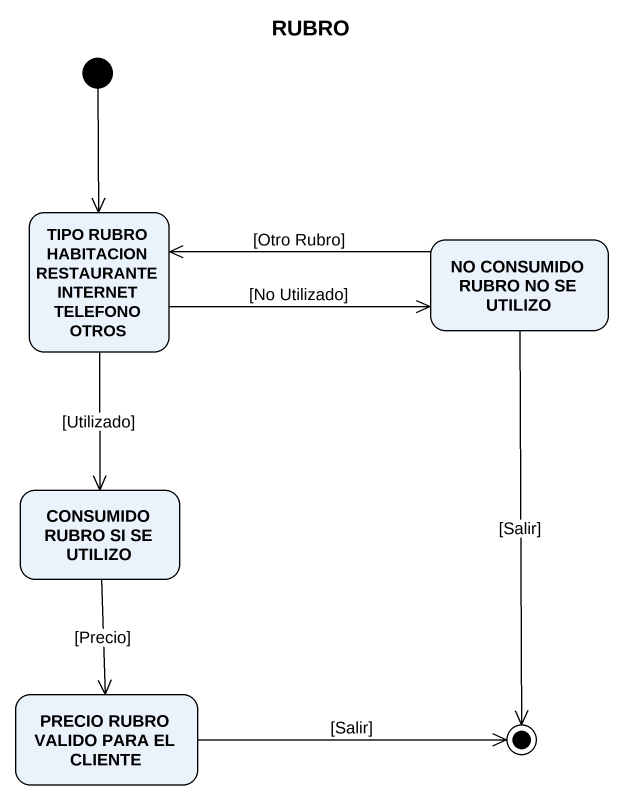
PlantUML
@startuml
title RUBRO
hide empty description
state "TIPO RUBRO HABITACION RESTAURANTE INTERNET TELEFONO OTROS" as TIPO_RUBRO_HABITACION
state "NO CONSUMIDO RUBRO NO SE UTILIZO" as NO_CONSUMIDO_RUBRO_NO_SE
state "CONSUMIDO RUBRO SI SE UTILIZO" as CONSUMIDO_RUBRO_SI_SE
state "PRECIO RUBRO VALIDO PARA EL CLIENTE" as PRECIO_RUBRO_VALIDO_PARA_EL
[*] --> TIPO_RUBRO_HABITACION
TIPO_RUBRO_HABITACION -right-> NO_CONSUMIDO_RUBRO_NO_SE : [No Utilizado]
TIPO_RUBRO_HABITACION --> CONSUMIDO_RUBRO_SI_SE : [Utilizado]
NO_CONSUMIDO_RUBRO_NO_SE -left-> TIPO_RUBRO_HABITACION : [Otro Rubro]
CONSUMIDO_RUBRO_SI_SE --> PRECIO_RUBRO_VALIDO_PARA_EL : [Precio]
NO_CONSUMIDO_RUBRO_NO_SE --> [*] : [Salir]
PRECIO_RUBRO_VALIDO_PARA_EL -right-> [*] : [Salir]
@enduml
